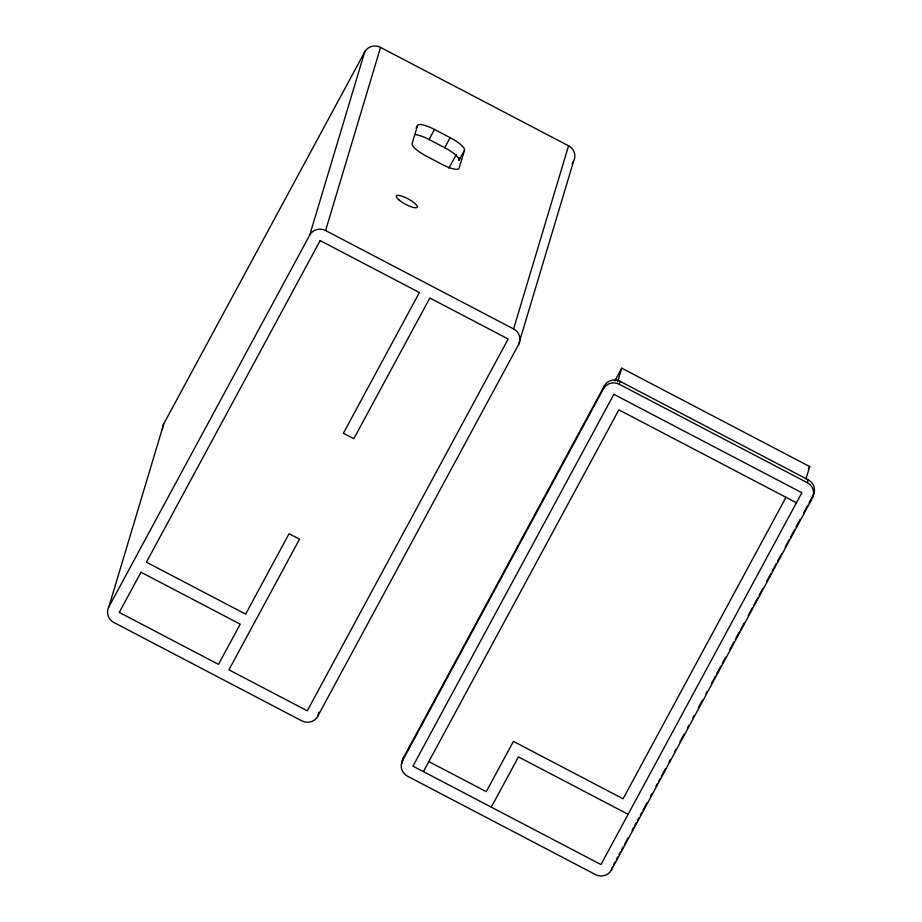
<?xml version="1.0" encoding="UTF-8"?>
<svg xmlns="http://www.w3.org/2000/svg" width="922" height="922" viewBox="0 0 922 922"><rect width="100%" height="100%" fill="white"/><g stroke="black" fill="none" stroke-linecap="round" stroke-linejoin="round"><path stroke-width="1.38" d="M108.819 606.953L163.77 423.809L364.674 51.978A11.802 11.41 16.7 0 1 380.544 47.391L568.551 145.803A11.802 11.41 16.7 0 1 573.565 161.315L518.613 344.471L317.71 716.29A11.802 11.41 16.7 0 1 301.84 720.877L113.844 622.465A11.802 11.41 16.7 0 1 108.819 606.953L309.723 235.122L364.674 51.978M309.723 235.122A11.802 11.41 16.7 0 1 325.593 230.546L380.544 47.391M417.505 125.599L412.099 143.625A17.702 4.46 28.4 0 0 426.46 156.187L442.122 164.393A17.702 4.46 28.4 0 0 459.098 168.23L464.504 150.205A17.702 4.46 28.4 0 0 450.143 137.643L434.481 129.449A17.702 4.46 28.4 0 0 417.505 125.599L416.145 128.112M415.834 134.658A17.702 4.46 28.4 0 1 429.053 139.499L444.715 147.693A17.702 4.46 28.4 0 1 459.075 160.255L459.894 157.512M317.71 716.29L318.954 712.164M518.613 344.471A11.802 11.41 16.7 0 0 513.6 328.947L568.551 145.803M402.511 760.685L403.387 757.78L604.29 385.949A11.802 11.41 16.7 0 1 620.16 381.362L808.156 479.774A11.802 11.41 16.7 0 1 813.181 495.287L812.305 498.191L611.401 870.022A11.802 11.41 16.7 0 1 595.531 874.609L407.524 776.197A11.802 11.41 16.7 0 1 402.511 760.685L603.414 388.853L604.29 385.949M617.602 381.835L621.705 368.155L809.712 466.567L806.012 478.875M603.414 388.853A11.802 11.41 16.7 0 1 619.284 384.278L620.16 381.362M611.401 870.022L612.277 867.118M812.305 498.191A11.802 11.41 16.7 0 0 807.292 482.679L808.156 479.774M429.053 139.499L434.481 129.449M444.715 147.693L450.143 137.643M448.841 168.207L456.309 154.389M459.075 160.255L464.504 150.205M572.193 163.851L573.565 161.315M614.87 380.809L621.705 368.155M423.405 771.622L618.869 409.841L796.435 502.778M491.288 807.153L518.441 756.904L628.113 814.31M785.982 497.315L623.088 798.798L513.427 741.392L486.274 791.641L428.834 761.572M808.34 469.102L809.712 466.567M613.637 864.582L615.009 862.058M616.38 859.523L617.74 856.999M619.111 854.464L620.471 851.94M621.843 849.416L623.214 846.88M624.574 844.356L627.997 838.029M632.089 830.434L633.46 827.91M634.832 825.386L636.192 822.85M637.563 820.326L638.923 817.791M640.294 815.267L641.654 812.731M643.026 810.208L647.129 802.613M650.54 796.297L651.912 793.761M656.015 786.178L657.374 783.642M658.746 781.118L660.106 778.583M661.477 776.059L665.58 768.464M668.992 762.148L670.363 759.613M674.455 752.029L675.826 749.494M679.929 741.91L684.032 734.315M687.443 728L688.815 725.464M692.906 717.881L694.278 715.345M698.38 707.762L702.472 700.178M705.895 693.851L707.255 691.316M711.358 683.732L715.46 676.149M716.82 673.613L720.923 666.03M722.295 663.494L725.706 657.179M729.809 649.584L733.912 642M735.272 639.465L739.375 631.881M740.746 629.346L744.158 623.03M748.261 615.435L752.364 607.852M753.723 605.316L757.826 597.733M759.198 595.197L762.609 588.881M766.712 581.286L770.804 573.703M772.175 571.167L776.278 563.584M777.638 561.06L781.741 553.465M785.164 547.138L789.255 539.554M790.627 537.03L794.729 529.435M796.089 526.911L800.192 519.317M803.604 513.001L807.707 505.406M809.078 502.882L813.181 495.287M325.593 230.546L513.6 328.947M619.284 384.278L807.292 482.679M402.073 763.531A11.802 11.41 16.7 0 1 403.387 757.78M162.456 429.56A11.802 11.41 16.7 0 1 163.77 423.809M140.985 572.228L119.272 612.415L218.491 664.359L240.216 624.159L140.985 572.228M320.165 240.596L146.414 562.178L245.644 614.11L289.082 533.711L299.523 539.186L228.933 669.821L307.268 710.827L508.172 338.996L429.836 298.002L353.818 438.688L343.376 433.225L419.395 292.528L320.165 240.596M613.856 394.316L412.964 766.147L600.96 864.559L801.863 492.728L613.856 394.316M398.8 199.763A11.802 2.973 28.4 0 0 416.663 207.6A11.802 2.973 28.4 0 0 404.942 197.343A11.802 2.973 28.4 0 0 398.8 199.763"/></g></svg>
